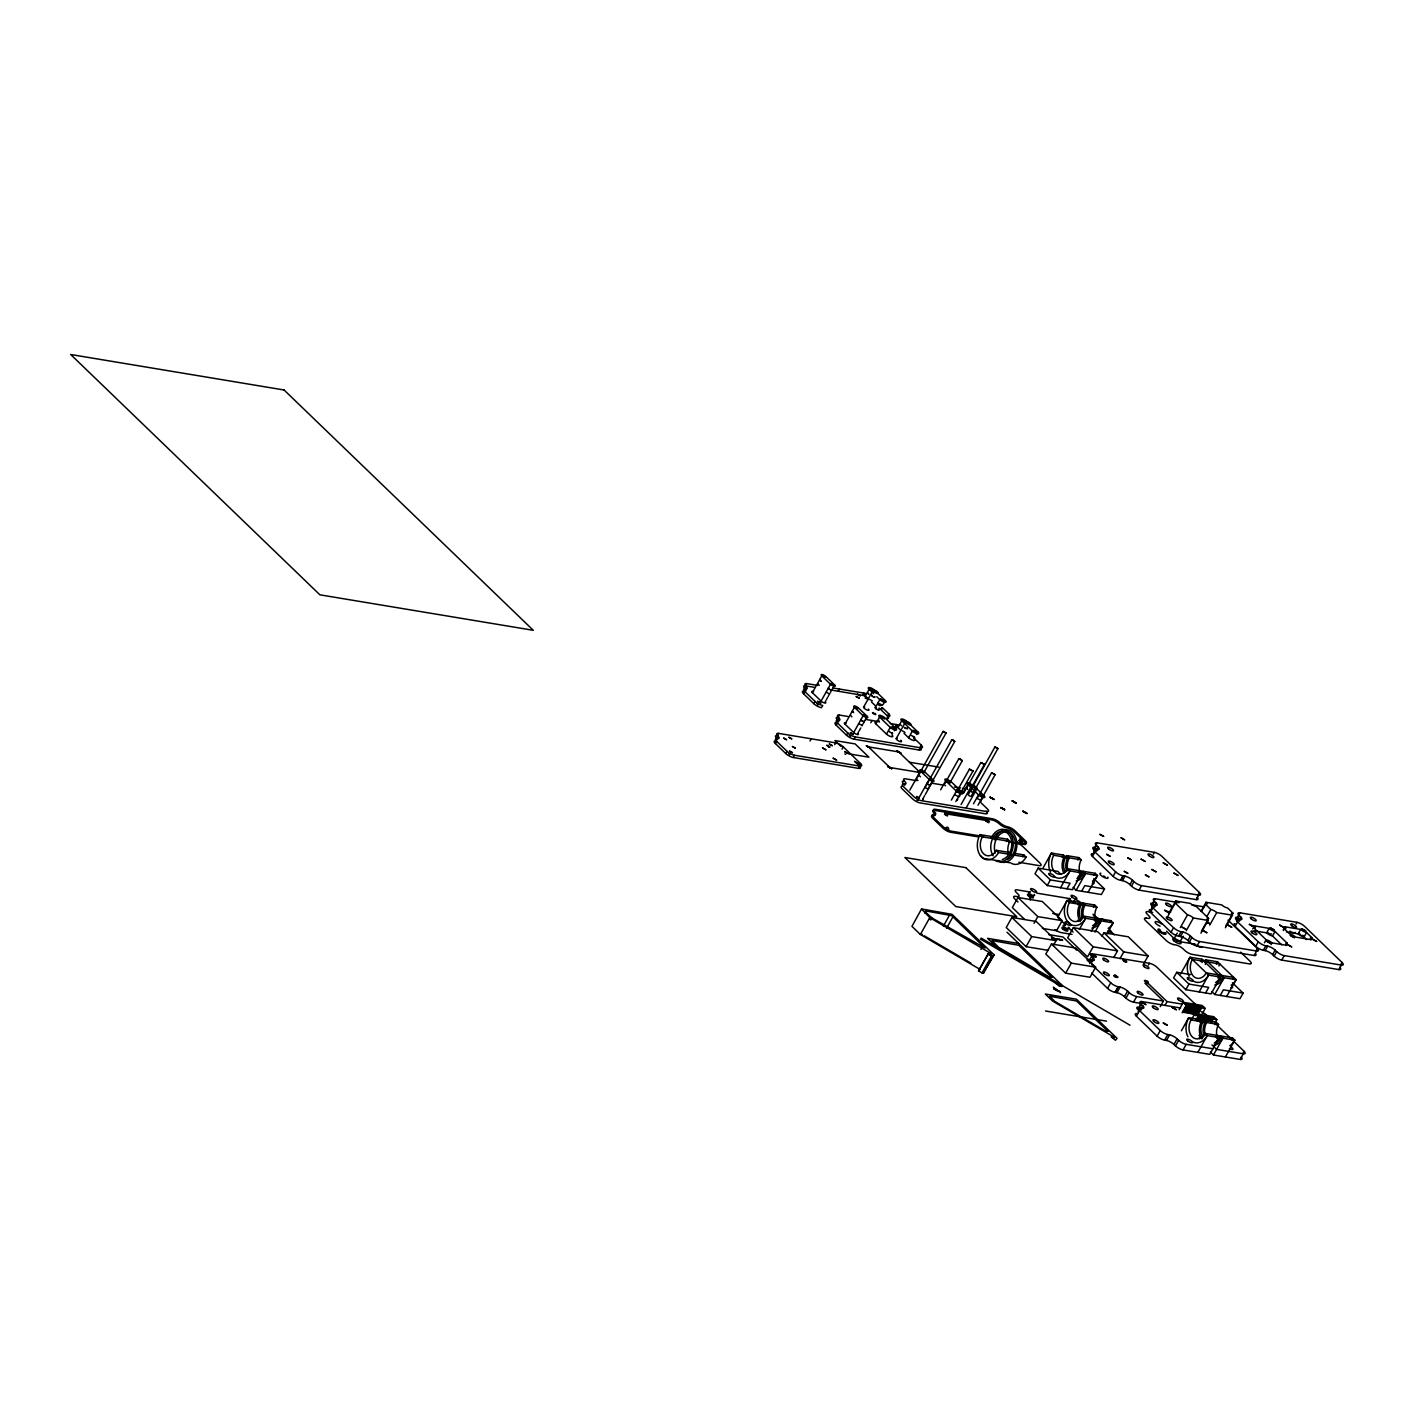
<?xml version="1.0" encoding="UTF-8"?>
<svg xmlns="http://www.w3.org/2000/svg" width="1414" height="1414" viewBox="0 0 1414 1414"><rect width="100%" height="100%" fill="white"/><g stroke="black" fill="none" stroke-linecap="round" stroke-linejoin="round"><path stroke-width="1.5" d="M828.622 688.229L830.265 689.926M829.293 693.85L826.359 692.241M858.917 723.844L861.868 725.17M867.489 692.701L868.443 693.779M877.122 709.421L879.296 709.916L877.794 709.669M893.012 727.379C899.339 730.72 887.144 726.637 892.959 726.937M905.031 732.487L902.309 730.808M943.103 731.392L946.037 733.053L943.103 731.392L916.325 779.079L917.969 780.581M918.234 800.342L916.908 800.289M928.008 789.118L925.056 787.492L951.816 739.787L953.266 740.035L954.75 741.466L928.008 789.047M949.448 783.621L962.298 760.732L960.141 758.841L958.886 758.646L944.852 783.533M969.438 769.163L972.973 771.037L969.438 769.163L956.606 791.928M997.877 748.642L971.118 796.329L969.35 795.923L968.183 794.668L994.943 746.963L997.895 748.589L994.943 746.963M980.892 762.535L984.444 764.408L980.892 762.535L963.782 792.936M981.104 800.342L976.933 798.468M995.156 774.66L991.585 772.769L995.156 774.66L977.993 805.238M1117.095 976.508L1117.307 977.498M1122.963 960.018L1123.264 960.654M1144.35 980.627L1144.986 981.387M1299.289 933.24L1300.173 934.513M1303.443 935.52L1301.587 935.361M828.339 687.964L829.47 689.36M871.713 695.441L873.392 697.102M927.054 783.162L928.804 785.035L930.483 784.841M951.816 739.787L954.75 741.466M958.816 758.682L962.315 760.679M1162.626 932.568L1163.598 932.515M775.667 740.865A6.08 1.874 29.3 0 0 775.402 743.552L785.724 753.503A6.08 1.874 29.3 0 0 793.289 757.515L858.563 768.368L859.818 766.123A6.08 1.874 29.3 0 0 860.507 763.489L843.292 746.892A6.08 1.874 29.3 0 0 835.727 742.88L778.601 733.389L777.347 735.634A6.08 1.874 29.3 0 0 776.657 738.267A6.08 1.874 29.3 0 1 777.205 738.85M806.758 683.616A6.08 1.874 29.3 0 0 806.068 686.25A6.08 1.874 29.3 0 1 805.432 688.883A6.08 1.874 29.3 0 0 804.813 691.534L815.136 701.485A6.08 1.874 29.3 0 0 822.718 705.498L821.446 707.725A6.08 1.874 29.3 0 1 813.881 703.73L803.559 693.761A6.08 1.874 29.3 0 1 804.177 691.128A6.08 1.874 29.3 0 0 804.813 688.477A6.08 1.874 29.3 0 1 805.503 685.843L806.758 683.616L817.663 685.419M776.657 738.267L777.912 736.022A6.08 1.874 29.3 0 1 778.601 733.389M804.813 688.477L806.068 686.25M776.251 740.476L777.276 738.656A6.08 1.874 29.3 0 0 777.912 736.022M804.177 691.128L805.432 688.883M775.402 743.552L776.657 741.307A6.08 1.874 29.3 0 1 777.276 738.656M803.559 693.761L804.813 691.534M825.794 700.708L825.193 701.768A3.04 0.937 29.3 0 1 824.857 703.076A3.04 0.937 29.3 0 1 821.074 701.079L812.361 692.666L821.781 675.857A3.04 0.937 29.3 0 1 822.117 674.549A3.04 0.937 29.3 0 1 825.917 676.546L834.631 684.959A3.04 0.937 29.3 0 1 834.295 686.285A3.04 0.937 29.3 0 1 830.495 684.27L821.781 675.857M785.724 753.503L786.979 751.258L776.657 741.307M813.881 703.73L815.136 701.485M821.074 701.079L830.495 684.27M793.289 757.515L794.544 755.27L859.818 766.123M826.377 699.665L827.561 697.562M828.144 696.519L828.745 695.458M829.329 694.415L829.912 693.355M830.513 692.312L831.096 691.269M832.28 689.166L832.864 688.105M833.447 687.063L834.631 684.959M810.028 741.06L811.283 738.833M838.184 691.287L839.456 689.042M848.1 716.509L839.386 715.06L838.113 717.305A6.08 1.874 29.3 0 0 837.442 719.938A6.08 1.874 29.3 0 1 838.679 721.865M837.442 719.938L838.696 717.693A6.08 1.874 29.3 0 1 839.386 715.06M838.696 717.693A6.08 1.874 29.3 0 1 838.06 720.345L836.805 722.572A6.08 1.874 29.3 0 0 836.169 725.223L846.509 735.174A6.08 1.874 29.3 0 0 854.074 739.186L919.33 750.039A6.08 1.874 29.3 0 0 921.009 748.589M836.169 725.223L837.424 722.978A6.08 1.874 29.3 0 1 838.06 720.345M858.404 732.169L857.821 733.212A3.04 0.937 29.3 0 1 857.485 734.538A3.04 0.937 29.3 0 1 853.685 732.54L844.971 724.127L854.409 707.318A3.04 0.937 29.3 0 1 854.745 706.01A3.04 0.937 29.3 0 1 858.528 708.007L867.242 716.421A3.04 0.937 29.3 0 1 866.906 717.729A3.04 0.937 29.3 0 1 863.123 715.731L854.409 707.318M834.702 744.701L835.727 742.88M831.202 690.032L862.628 695.352L863.883 693.107A6.08 1.874 29.3 0 1 866.163 693.797M868.373 698.976L865.333 696.042L869.097 689.325A4.048 1.237 29.3 0 1 869.557 687.558A4.048 1.237 29.3 0 1 874.612 690.226L885.288 700.531A4.048 1.237 29.3 0 1 884.828 702.298A4.048 1.237 29.3 0 1 879.791 699.63L876.733 696.678M846.509 735.174L847.764 732.947L837.424 722.978M842.037 749.137L843.292 746.892M853.685 732.54L863.123 715.731M854.074 739.186L855.329 736.941L920.602 747.794A6.08 1.874 29.3 0 0 921.292 745.16L913.462 737.631M859.005 731.126L860.773 727.963M861.939 725.859L862.54 724.816M863.123 723.774L864.449 721.193M864.891 720.61L867.242 716.421M879.791 699.63L876.008 706.346L871.431 701.927M870.812 722.748L872.067 720.504M882.937 704.738L883.644 703.483M883.874 703.058L885.288 700.531M892.234 734.608L891.987 735.033A4.048 1.237 29.3 0 1 891.545 736.782A4.048 1.237 29.3 0 1 886.49 734.113L875.796 723.809L879.579 717.092A4.048 1.237 29.3 0 1 880.038 715.343A4.048 1.237 29.3 0 1 885.076 718.012L895.769 728.316A4.048 1.237 29.3 0 1 895.309 730.066A4.048 1.237 29.3 0 1 890.254 727.397L879.579 717.092M860.507 763.489L859.252 765.734L854.551 761.209M888.664 713.716A6.08 1.874 29.3 0 1 887.974 716.35L886.719 718.595A6.08 1.874 29.3 0 0 887.409 715.961L888.664 713.716L882.407 707.672M886.49 734.113L890.254 727.397M895.486 726.389L896.494 724.569A6.08 1.874 29.3 0 1 898.774 725.258M894.355 730.826L895.769 728.316M901.001 730.437L897.943 727.485L901.725 720.769A4.048 1.237 29.3 0 1 902.167 719.019A4.048 1.237 29.3 0 1 907.222 721.688L917.916 731.992A4.048 1.237 29.3 0 1 917.456 733.742A4.048 1.237 29.3 0 1 912.401 731.073L901.725 720.769M914.84 737.454L914.133 738.709A4.048 1.237 29.3 0 1 913.674 740.476A4.048 1.237 29.3 0 1 908.636 737.79L912.401 731.073M916.502 734.52L917.916 731.992M920.267 746.981L921.292 745.16M919.33 750.039L920.602 747.794M909.821 790.108L920.514 771.072A3.04 0.937 29.3 0 1 920.125 769.764A3.04 0.937 29.3 0 1 922.529 770.33M923.536 773.122L946.037 733.053M918.534 798.521L929.228 779.468L920.514 771.072M922.67 799.21L924.668 795.64M925.339 794.438L929.351 787.298M930.023 786.113L930.589 785.035M931.349 783.727L933.364 780.157L924.632 771.761A3.04 0.937 29.3 0 0 924.084 771.284M940.646 789.79L945.683 780.828A4.048 1.237 29.3 0 1 945.1 779.132A4.048 1.237 29.3 0 1 948.016 779.697M951.339 800.094L956.359 791.133L945.683 780.828M955.846 801.561L972.973 771.037M957.154 800.465L957.791 799.334M959.364 796.542L959.982 795.41M960.937 793.731L961.874 792.052L951.18 781.748A4.048 1.237 29.3 0 0 949.483 780.457M962.793 793.484L967.83 784.523A4.048 1.237 29.3 0 1 967.317 782.79A4.048 1.237 29.3 0 1 970.534 783.55M961.096 804.531L971.789 785.495M971.595 787.315L984.444 764.408M966.363 807.535L977.056 788.499M973.486 803.788L978.506 794.827L967.83 784.523M977.693 797.514L991.656 772.663M980.556 801.897L981.192 800.784M982.129 799.104L984.02 795.746L976.385 788.376M980.344 969.58L920.373 934.477L911.959 926.364L921.539 908.972L952.011 914.328L994.113 954.892M924.632 913.002L925.816 910.916L951.675 915.653L985.045 948.034L931.72 917.827L925.269 911.818L925.816 910.916M920.373 934.477L929.793 917.668L921.539 908.972M929.422 919.1L930.606 916.997M930.712 920.037L931.897 917.933M943.385 926.082L949.678 914.876M946.567 928.203L953.036 916.661M980.963 949.466L982.147 947.362M1042.312 928.379L1056.523 930.748L1062.179 920.655L1042.33 901.531L1017.992 897.483L1012.336 907.558L1024.531 919.33M987.962 954.132L992.451 956.589L994.113 955.086L982.924 973.362L978.523 970.923L987.962 954.132L990.825 954.839L991.638 953.884L929.793 917.668M988.492 953.478L978.523 970.923M1060.924 874.347L1057.866 871.395L1038.141 868.125L1034.995 873.728L1047.244 885.518L1072.466 889.724L1081.904 872.915L1079.607 870.706A12.319 8.926 -80.6 0 1 1078.44 872.456M1053.253 945.683L1056.081 940.646L1036.25 921.504L1011.894 917.456L1006.238 927.531L1026.069 946.673L1048.393 950.385M982.005 972.973L991.444 956.164M983.455 973.327L993.865 954.556M1043.037 867.984L1051.415 853.049L1063.346 855.028L1065.643 857.238A12.319 8.926 -80.6 0 0 1065.184 871.943M1047.244 885.518L1050.372 879.915L1070.115 883.202L1066.969 888.805M1034.058 923.324L1037.823 916.608L1062.179 920.655M1026.069 946.673L1031.725 936.598L1056.081 940.646M1060.535 887.745L1069.974 870.936L1081.904 872.915A16.367 11.86 -80.6 0 1 1076.902 878.465M1097.193 842.85A6.08 1.874 29.3 0 0 1096.504 845.484L1093.994 849.955A6.08 1.874 29.3 0 1 1094.683 847.322L1097.193 842.85L1154.319 852.342A6.08 1.874 29.3 0 1 1161.884 856.354L1199.372 892.499A6.08 1.874 29.3 0 1 1198.683 895.133L1196.173 899.604L1139.048 890.113A6.08 1.874 29.3 0 1 1131.465 886.101L1129.945 884.634A6.08 1.874 29.3 0 0 1122.486 880.639L1120.648 880.339A6.08 1.874 29.3 0 1 1113.083 876.327L1092.421 856.407A6.08 1.874 29.3 0 1 1092.368 853.72M1093.11 853.791L1095.62 849.301L1097.458 849.602A6.08 1.874 29.3 0 0 1098.042 846.951L1096.504 845.484M1092.421 856.407L1094.949 851.935A6.08 1.874 29.3 0 1 1095.567 849.284M1096.363 849.938L1098.042 846.951M1096.522 851.281L1097.458 849.602M1073.049 887.356L1076.142 890.325L1085.563 873.534L1097.494 875.513L1088.073 892.322M1051.468 943.986L1045.812 954.079L1065.643 973.203L1090 977.251L1095.656 967.176L1075.807 948.034L1051.468 943.986L1071.299 963.128L1095.656 967.176M1081.639 891.244L1084.785 885.641L1104.511 888.929L1101.382 894.532L1076.142 890.325M1117.52 950.862L1097.688 931.72L1073.332 927.672L1067.676 937.765L1087.507 956.889L1093.163 946.814L1117.52 950.862L1113.755 957.578M1079.359 929.493L1085.634 918.287L1097.564 920.267L1091.29 931.473M1113.083 876.327L1115.593 871.855L1094.949 851.935M1065.643 973.203L1071.299 963.128M1122.486 880.639L1124.996 876.167A6.08 1.874 29.3 0 1 1132.455 880.144L1133.993 881.629A6.08 1.874 29.3 0 0 1141.558 885.624L1198.683 895.133M1094.949 932.091L1101.241 920.885L1113.171 922.865L1106.879 934.071M1129.945 884.634L1132.455 880.144M1102.036 936.121L1103.927 932.763L1128.284 936.81L1148.115 955.952L1143.396 964.348M1089.063 960.972L1091.626 956.43A6.08 1.874 29.3 0 1 1092.315 953.796L1149.441 963.288A6.08 1.874 29.3 0 1 1157.005 967.3L1194.494 1003.445A6.08 1.874 29.3 0 1 1195.466 1004.612M1131.465 886.101L1133.993 881.629M1089.505 962.333L1090.689 960.23L1092.58 960.548A6.08 1.874 29.3 0 0 1093.163 957.897L1091.626 956.43M1089.664 963.588L1090.053 962.881A6.08 1.874 29.3 0 1 1090.689 960.23M1091.06 961.626L1093.163 957.897M1091.608 962.298L1092.58 960.548M1153.364 854.021L1154.319 852.342M1139.048 890.113L1141.558 885.624M1119.994 958.621L1123.759 951.905L1148.115 955.952M1152.622 903.21L1155.15 898.738L1179.029 902.698M1152.11 905.561L1154.46 901.372A6.08 1.874 29.3 0 1 1155.15 898.738M1154.46 901.372L1155.98 902.839A6.08 1.874 29.3 0 1 1155.415 905.49L1153.577 905.19L1150.996 909.662A6.08 1.874 29.3 0 0 1150.377 912.295L1171.039 932.215A6.08 1.874 29.3 0 0 1178.534 936.209L1181.114 931.738L1182.952 932.038A6.08 1.874 29.3 0 1 1190.411 936.033L1191.931 937.5A6.08 1.874 29.3 0 0 1199.514 941.512L1256.639 951.021A6.08 1.874 29.3 0 0 1257.311 948.387L1228.041 920.143M1140.091 1003.268L1133.533 1002.173A6.08 1.874 29.3 0 1 1125.968 998.16L1124.43 996.693A6.08 1.874 29.3 0 0 1116.972 992.699L1115.133 992.398A6.08 1.874 29.3 0 1 1107.569 988.404L1110.715 982.801L1091.643 964.419M1150.377 912.295L1152.887 907.823A6.08 1.874 29.3 0 1 1153.524 905.172M1154.319 905.826L1155.98 902.839M1154.478 907.169L1155.415 905.49M1116.972 992.699L1120.118 987.113A6.08 1.874 29.3 0 1 1127.577 991.09L1129.114 992.575A6.08 1.874 29.3 0 0 1136.679 996.57L1163.404 1001.024L1160.258 1006.627M1168.6 913.762L1175.759 901.001L1190.464 903.44A4.719 1.449 29.3 0 0 1196.368 906.551L1208.616 918.375A4.719 1.449 29.3 0 0 1208.086 920.426L1200.928 933.205M1168.07 915.812L1175.228 903.051A4.719 1.449 29.3 0 0 1175.759 901.001M1124.43 996.693L1127.577 991.09M1125.968 998.16L1129.114 992.575M1148.451 965.037L1149.441 963.288M1171.039 932.215L1173.549 927.725L1152.887 907.823M1133.533 1002.173L1136.679 996.57M1198.418 894.178L1199.372 892.499M1174.186 938.578L1177.261 933.099M1180.319 927.637L1187.495 914.876L1175.228 903.051M1139.737 1005.283L1141.84 1001.554L1180.602 1007.988M1141.84 1001.554A6.08 1.874 29.3 0 0 1141.151 1004.17L1138.005 1009.773A6.08 1.874 29.3 0 1 1138.694 1007.139L1139.207 1007.228M1138.04 1011.841L1140.267 1008.005L1142.105 1008.306A6.08 1.874 29.3 0 0 1142.671 1005.654L1141.151 1004.17M1178.604 936.227L1180.443 936.528L1182.952 932.038M1215.757 1037.098A12.319 8.926 -80.6 0 0 1216.924 1035.348L1219.204 1037.576L1209.783 1054.367L1183.058 1049.93A6.08 1.874 29.3 0 1 1175.476 1045.918L1173.956 1044.451A6.08 1.874 29.3 0 0 1166.497 1040.457L1164.659 1040.156A6.08 1.874 29.3 0 1 1157.094 1036.144L1136.432 1016.242L1139.578 1010.639A6.08 1.874 29.3 0 1 1140.197 1007.988M1140.585 1009.384L1142.671 1005.654M1141.116 1010.056L1142.105 1008.306M1180.071 941.689L1183.147 936.227M1186.222 930.748L1193.381 917.986L1208.086 920.426M1201.016 911.252L1206.036 902.291L1221.749 904.907A4.719 1.449 29.3 0 0 1227.652 908.018L1232.973 913.161A4.719 1.449 29.3 0 0 1232.442 915.212L1225.408 927.743M1201.476 911.5L1205.506 904.341A4.719 1.449 29.3 0 0 1206.036 902.291M1255.597 953.743A6.08 1.874 29.3 0 1 1254.112 955.493L1196.986 946.001A6.08 1.874 29.3 0 1 1189.421 941.989L1187.901 940.504L1190.411 936.033M1189.421 941.989L1191.931 937.5M1206.814 916.643L1210.844 909.485L1205.506 904.341M1190.553 974.582L1176.748 972.284L1173.602 977.887L1185.833 989.694L1211.073 993.901L1220.512 977.092L1201.953 959.205L1190.022 957.225L1180.602 974.016M1201.458 931.154L1208.616 918.375M1196.986 946.001L1199.514 941.512M1209.695 925.127L1216.729 912.596L1232.442 915.212M1164.977 1005.372L1167.08 1001.625L1181.857 1004.081M1157.094 1036.144L1160.24 1030.541L1139.578 1010.639M1185.833 989.694L1188.98 984.091L1208.705 987.379L1205.576 992.981M1225.938 925.693L1232.973 913.161M1179.064 1009.773L1183.253 1002.314L1202.094 1005.442L1205.152 1008.394L1198.471 1020.855M1164.606 1040.138L1167.805 1034.553L1169.643 1034.854A6.08 1.874 29.3 0 1 1177.102 1038.848L1178.622 1040.315A6.08 1.874 29.3 0 0 1186.205 1044.327L1212.929 1048.764M1166.497 1040.457L1169.643 1034.854M1182.122 1012.724L1186.311 1005.266L1205.152 1008.394M1182.723 1012.353L1187.124 1004.523L1188.149 1004.682L1183.748 1012.53M1237.374 917.315L1239.884 912.825L1297.009 922.335A6.08 1.874 29.3 0 1 1304.574 926.329L1342.063 962.474A6.08 1.874 29.3 0 1 1341.373 965.108L1338.846 969.58L1281.738 960.088A6.08 1.874 29.3 0 1 1274.155 956.076L1272.635 954.609A6.08 1.874 29.3 0 0 1265.177 950.615L1263.338 950.314A6.08 1.874 29.3 0 1 1255.773 946.302L1235.111 926.4A6.08 1.874 29.3 0 1 1235.058 923.696M1239.884 912.825A6.08 1.874 29.3 0 0 1239.194 915.459L1236.684 919.931A6.08 1.874 29.3 0 1 1236.667 917.244M1185.056 1012.742L1189.457 1004.912L1190.482 1005.071L1186.081 1012.919M1237.144 921.239L1238.257 919.277L1240.149 919.577A6.08 1.874 29.3 0 0 1240.714 916.926L1239.194 915.459M1235.111 926.4L1237.621 921.91A6.08 1.874 29.3 0 1 1238.257 919.277M1239.053 919.913L1240.714 916.926M1199.143 991.903L1208.581 975.112L1220.512 977.092A16.367 11.86 -80.6 0 1 1215.51 982.642M1187.389 1013.131L1191.79 1005.301L1192.815 1005.46L1188.414 1013.308M1239.212 921.256L1240.149 919.577M1193.893 1004.488L1194.494 1003.445M1189.722 1013.52L1194.123 1005.672L1195.148 1005.849L1190.747 1013.697M1181.397 1030.771L1188.732 1017.691L1200.663 1019.688L1202.961 1021.898A12.319 8.926 -80.6 0 0 1203.031 1037.452M1173.956 1044.451L1177.102 1038.848M1192.055 1013.909L1196.456 1006.061L1197.481 1006.238L1193.08 1014.085L1191.189 1013.078L1193.08 1014.085M1175.476 1045.918L1178.622 1040.315M1198.772 1006.45L1194.388 1014.298L1195.413 1014.474L1199.814 1006.627L1197.923 1005.637L1199.814 1006.627M1191.772 1019.158L1194.901 1013.555L1213.76 1016.684L1216.818 1019.635L1214.714 1023.365M1196.704 1014.686L1201.105 1006.839L1202.147 1007.015L1197.746 1014.863M1195.873 1020.236L1197.976 1016.507L1216.818 1019.635M1196.138 1020.466L1198.789 1015.765L1199.814 1015.924L1197.163 1020.643M1183.058 1049.93L1186.205 1044.327M1200.38 1019.459L1202.147 1016.312L1200.256 1015.323L1202.147 1016.312M1211.657 991.514L1214.75 994.502L1224.171 977.693L1236.101 979.69L1226.68 996.481M1200.804 1021.244L1203.438 1016.542L1204.481 1016.701L1201.829 1021.403M1252.751 928.91L1254.43 925.923A4.719 1.449 29.3 0 1 1253.882 927.973L1266.149 939.78A4.719 1.449 29.3 0 1 1272.034 942.908L1286.74 945.347A4.719 1.449 29.3 0 1 1287.288 943.297L1275.021 931.473A4.719 1.449 29.3 0 1 1269.136 928.362L1266.608 932.851L1254.006 930.748M1203.137 1021.633L1205.771 1016.913L1206.796 1017.09L1204.162 1021.792M1205.47 1022.022L1208.104 1017.302L1209.129 1017.479L1206.495 1022.181M1220.247 995.421L1223.393 989.818L1243.118 993.105L1239.972 998.708L1214.75 994.502M1208.67 1020.837L1211.462 1017.868L1209.712 1020.996M1211.003 1021.226L1213.795 1018.257L1211.162 1022.958M1255.773 946.302L1258.283 941.83L1237.621 921.91M1197.852 1052.387L1207.273 1035.578L1219.204 1037.576A16.367 11.86 -80.6 0 1 1214.219 1043.125M1256.374 950.067L1257.311 948.387M1254.112 955.493L1256.639 951.021M1264.469 942.767L1266.149 939.78M1263.268 950.296L1265.848 945.842L1267.686 946.143A6.08 1.874 29.3 0 1 1275.145 950.12L1276.665 951.604A6.08 1.874 29.3 0 0 1284.248 955.599L1341.373 965.108M1281.703 944.835L1272.512 935.962L1275.021 931.473M1265.177 950.615L1267.686 946.143M1271.098 944.587L1272.034 942.908M1283.258 929.776L1284.937 926.789L1300.65 929.405A4.719 1.449 29.3 0 0 1306.536 932.515L1311.874 937.659A4.719 1.449 29.3 0 0 1311.344 939.709L1295.613 937.093A4.719 1.449 29.3 0 0 1289.727 933.982L1284.407 928.839A4.719 1.449 29.3 0 0 1284.937 926.789M1210.366 1051.998L1213.459 1054.985L1222.88 1038.176L1234.811 1040.156L1225.372 1056.965M1283.452 930.518L1284.407 928.839M1272.635 954.609L1275.145 950.12M1274.155 956.076L1276.665 951.604M1296.055 924.014L1297.009 922.335M1286.015 945.542L1287.288 943.297M1281.738 960.088L1284.248 955.599M1286.351 931.914L1298.14 933.876L1300.65 929.405M1306.695 939.568L1304.026 937.005L1306.536 932.515M1243.03 1052.953L1244.002 1051.203L1216.252 1024.425M1213.459 1054.985L1240.184 1059.422L1243.313 1053.819A6.08 1.874 29.3 0 0 1244.002 1051.203M1310.778 939.621L1311.874 937.659M1341.108 964.154L1342.063 962.474M863.618 707.088L873.021 690.368M896.246 738.55L905.632 721.829M1055.41 982.977L1059.51 986.353L1061.154 984.427M1060.093 984.285L1059.28 985.24L1061.596 986.601L1062.427 985.646L1007.033 932.233M828.18 746.168L828.975 747.317M860.949 719.426L861.038 720.115M849.248 734.962L850.503 736.376M958.869 796.86L954.768 794.686M874.064 690.633C887.921 699.064 860.278 681.46 873.198 691.075M869.539 699.382L872.332 700.814M788.482 753.273L789.719 754.705M875.655 707.495L875.938 708.608M966.469 787.704L967.689 789.489M819.643 679.48L820.191 680.505M816.868 703.465L818.034 705.003M852.465 710.924L852.801 711.949M876.044 707.566L874.895 707.389L875.354 708.184M863.282 721.387L864.396 721.688M892.694 733.159L891.633 732.929M918.464 774.678L920.408 776.763M817.84 683.775L819.254 685.383M907.116 727.857C908.336 729.377 905.932 728.864 907.258 728.316M1093.888 954.821L1092.35 954.662L1094.1 956.288M1095.938 956.889L1095.143 955.475M1114.939 975.342L1114.126 975.766M1115.098 975.377L1114.038 975.43L1114.674 976.349M871.749 695.105L872.12 696.165M850.539 715.237L851.864 716.845M914.381 736.888L913.108 736.376M956.536 789.312L957.826 789.737M1095.726 956.889L1096.15 956.394M1146.683 982.359C1150.024 984.126 1145.835 979.778 1147.956 981.917M831.008 690.014L831.75 689.643M878.218 703.271L882.371 705.056M891.898 733L890.59 732.505M974.935 786.219A3.04 0.937 29.3 0 1 976.614 788.676A3.04 0.937 29.3 0 1 972.107 786.396L968.484 783.869L970.764 784.24M970.711 790.32L971.542 792.017L973.521 791.911M1105.059 876.698L1103.415 876.026M1124.183 959.859L1123.123 959.487L1124.731 960.088M1095.797 957.066L1094.471 956.483M1144.969 980.309L1146.948 981.069M832.917 687.964L863.883 693.107M805.503 685.843L814.217 687.292M865.527 719.408L878.182 721.511M890.396 723.544L896.494 724.569M909.432 762.234L938.808 767.113M848.736 753.839L868.921 757.197L855.152 743.923L834.967 740.565L841.1 746.468M916.378 780.616L905.49 778.814A6.08 1.874 29.3 0 0 904.801 781.447A6.08 1.874 29.3 0 1 904.165 784.081A6.08 1.874 29.3 0 0 903.546 786.732L913.868 796.683A6.08 1.874 29.3 0 0 921.433 800.695L986.707 811.548A6.08 1.874 29.3 0 0 987.396 808.914L981.122 802.887M931.632 783.162L942.254 784.929M954.468 786.962L960.566 787.969M946.638 813.916L987.944 820.774M1015.217 853.455L1023.824 854.887L1026.122 857.096L998.584 852.518A16.367 11.86 -80.6 0 1 981.687 857.149A16.367 11.86 -80.6 0 1 980.043 834.631L1007.563 839.209L1009.861 841.418A12.319 8.926 -80.6 0 0 1008.217 853.013M983.455 836.505L951.215 831.149A6.08 1.874 29.3 0 1 943.651 827.137L933.328 817.186A6.08 1.874 29.3 0 1 933.947 814.535A6.08 1.874 29.3 0 0 934.583 811.901A6.08 1.874 29.3 0 1 935.273 809.268L992.398 818.759A6.08 1.874 29.3 0 1 999.963 822.771A6.08 1.874 29.3 0 0 1007.493 826.766A6.08 1.874 29.3 0 1 1014.987 830.76L1025.327 840.729A6.08 1.874 29.3 0 1 1024.637 843.345L1015.941 841.913M980.043 834.631L982.341 836.841L1009.861 841.418M978.541 836.911L950.597 832.263A6.08 1.874 29.3 0 1 943.032 828.251L932.692 818.299A6.08 1.874 29.3 0 1 933.328 815.666A6.08 1.874 29.3 0 0 933.965 813.015A6.08 1.874 29.3 0 1 934.636 810.381L991.762 819.89A6.08 1.874 29.3 0 1 999.345 823.885A6.08 1.874 29.3 0 0 1006.856 827.879A6.08 1.874 29.3 0 1 1014.368 831.892L1024.69 841.843A6.08 1.874 29.3 0 1 1024.001 844.476L1008.801 841.949M1065.909 857.98A16.367 11.86 -80.6 0 1 1067.022 855.647L1078.953 857.626L1081.25 859.836A12.319 8.926 -80.6 0 0 1079.607 871.448M1050.567 872.12A16.367 11.86 -80.6 0 1 1051.415 853.049L1053.713 855.258L1081.25 859.836M982.341 836.841A12.319 8.926 -80.6 0 0 983.578 853.791A12.319 8.926 -80.6 0 0 996.304 850.309L1010.056 852.589M1124.996 876.167L1123.158 875.849L1120.648 880.339L1123.105 875.849A6.08 1.874 29.3 0 1 1115.593 871.855M1053.713 855.258A12.319 8.926 -80.6 0 0 1054.968 872.208A12.319 8.926 -80.6 0 0 1067.676 868.726L1095.214 873.304L1097.494 875.513A16.367 11.86 -80.6 0 1 1092.509 881.063M1018.858 862.257L1039.219 865.651A6.08 1.874 29.3 0 0 1039.909 863.017L1022.693 846.42A6.08 1.874 29.3 0 0 1016.136 842.656M1010.639 862.876L983.101 858.298L980.45 855.735M1191.79 904.819L1204.534 906.94M1166.479 911.288L1170.704 911.995M1251.213 925.375L1272.335 928.892M1036.692 893.118L1070.681 898.774A3.376 1.043 29.3 0 0 1069.09 899.251A3.376 1.043 29.3 0 0 1071.476 901.39M1152.675 912.401L1147.921 911.623A6.08 1.874 29.3 0 0 1147.231 914.239L1148.751 915.724A6.08 1.874 29.3 0 1 1148.186 918.375L1146.347 918.075M1081.392 920.161A12.319 8.926 -80.6 0 1 1081.321 904.607L1079.023 902.379L1067.093 900.4L1057.672 917.209L1065.396 924.65M1081.569 905.331A16.367 11.86 -80.6 0 1 1082.7 902.998L1094.63 904.978L1096.911 907.187A12.319 8.926 -80.6 0 0 1095.267 918.8M1069.391 902.609A12.319 8.926 -80.6 0 0 1070.628 919.56A12.319 8.926 -80.6 0 0 1083.354 916.078L1085.634 918.287A16.367 11.86 -80.6 0 1 1068.754 922.935A16.367 11.86 -80.6 0 1 1067.093 900.4L1069.391 902.609L1096.911 907.187M1083.354 916.078L1110.874 920.655L1113.171 922.865A16.367 11.86 -80.6 0 1 1108.169 928.415M1052.688 913.479L1059.227 914.558M1194.777 944.145L1176.855 941.158L1166.515 931.19M1173.885 944.623L1175.723 944.923A6.08 1.874 29.3 0 1 1183.182 948.918L1184.702 950.385A6.08 1.874 29.3 0 0 1192.285 954.397L1249.41 963.888A6.08 1.874 29.3 0 0 1250.082 961.273L1240.644 952.152M1072.006 934.389L1061.419 932.639A6.08 1.874 29.3 0 1 1055.038 929.634M1204.498 962.156A16.367 11.86 -80.6 0 1 1205.629 959.806L1217.56 961.803L1236.101 979.69A16.367 11.86 -80.6 0 1 1231.117 985.24M1048.781 934.619L1062.992 936.987L1076.726 950.226M1051.362 937.959L1053.236 938.967L1052.21 938.79M1018.734 943.509L987.538 938.33L996.711 947.168M1120.118 987.113L1118.28 986.795L1115.133 992.398L1118.227 986.795A6.08 1.874 29.3 0 1 1110.715 982.801M1184.773 1003.781L1203.632 1006.927M1060.394 983.684L1057.743 984.338L980.397 939.073M1057.442 989.694L1053.784 989.093L1060.058 991.355M1208.281 1016.648L1207.256 1016.489L1208.104 1017.302M1203.208 1022.64A16.367 11.86 -80.6 0 1 1204.339 1020.289L1216.252 1022.269L1218.55 1024.496A12.319 8.926 -80.6 0 0 1216.906 1036.091M1187.884 1036.762A16.367 11.86 -80.6 0 1 1188.732 1017.691L1191.03 1019.918L1218.55 1024.496M1191.03 1019.918A12.319 8.926 -80.6 0 0 1192.267 1036.869A12.319 8.926 -80.6 0 0 1204.993 1033.369L1232.513 1037.947L1234.811 1040.156A16.367 11.86 -80.6 0 1 1229.809 1045.724M1045.512 1011.01L1106.526 1021.155M1243.313 1053.819L1216.588 1049.382L1211.957 1044.911M878.872 720.309L878.501 721.158M1116.848 977.463L1117.82 977.109M905.667 722.501L902.397 720.044L906.392 721.847M866.093 697.738L865.05 697.933L868.603 699.541M880.993 705.109C879.667 707.813 874.453 700.142 880.728 705.144M1125.473 961.803L1126.764 962.05L1126.233 961.131M1147.161 982.642L1146.153 982.129M873.587 712.603C869.363 712.214 878.589 716.668 875.001 713.345M863.424 721.6L861.621 720.645M980.609 794.173C975.607 793.608 986.548 799.087 982.076 794.915M1206.814 921.292L1209.748 923.642L1206.672 922.688M866.269 697.791L867.524 698.428M906.127 728.457L904.907 727.927M1125.403 961.927L1123.564 960.901M1093.8 954.662L1095.267 955.404M919.772 771.673L918.34 771.637L919.347 772.786M948.193 780.351C942.466 778.99 953.301 785.336 949.448 781.058M919.878 771.584L918.057 771.355L919.118 772.769M958.869 790.656C952.895 789.33 964.454 795.658 959.929 791.239M931.084 778.99C926.188 777.506 934.477 783.197 932.604 779.945M844.794 753.927L845.713 754.387M1094.913 956.801L1093.446 956.005M821.357 681.283L820.403 680.841M877.157 709.563L875.726 708.714M974.387 786.255C968.696 784.77 979.336 790.656 974.971 786.555M922.688 770.718C916.926 768.668 926.152 774.925 923.713 771.39M1124.731 959.965L1125.933 960.707M912.702 736.305L911.394 735.421M1269.472 933.912L1271.54 933.929M987.644 821.216L989.429 821.569L986.512 819.908L988.775 822.736L985.841 821.074L987.591 821.463M1124.342 961.414L1126.392 961.343M1116.229 975.766L1115.169 975.271L1117.749 977.003M1114.639 976.473L1115.628 977.109M1093.411 915.671L1100.799 919.948M981.21 938.101L1130.033 1025.221M924.332 935.838L970.852 963.075M821.039 681.124L819.961 680.505M852.589 711.967L853.667 712.585M862.24 720.893L861.232 720.309M1115.469 976.897L1114.197 976.102M922.37 934.689L921.186 933.788M868.974 694.292L867.577 693.072M901.584 725.753L900.117 724.322M905.367 728.069L904.271 727.379M879.455 722.059L878.129 720.963M945.559 785.813L944.075 784.381M1269.1 933.7L1268.005 932.639M890.06 732.187L889.106 731.356M853.367 712.391L852.2 711.56M1232.407 982.765L1243.118 993.105M1205.629 959.806L1224.171 977.693A16.367 11.86 -80.6 0 1 1214.82 984.939M1093.817 878.607L1104.511 888.929M1067.022 855.647L1069.32 857.856A12.319 8.926 -80.6 0 0 1067.994 870.564M1176.748 972.284L1188.98 984.091M1067.676 868.726L1069.974 870.936A16.367 11.86 -80.6 0 1 1054.491 876.715M1202.147 1007.015L1200.256 1006.026L1201.105 1006.839M1213.795 1018.257L1211.904 1017.267L1212.77 1018.08M1211.462 1017.868L1209.589 1016.878L1210.437 1017.691M869.097 689.325L873.675 693.726M1197.481 1006.238L1195.59 1005.248L1196.456 1006.061M1209.129 1017.479L1206.531 1015.058A6.08 1.874 29.3 0 0 1201.228 1011.735M1195.148 1005.849L1193.257 1004.859L1194.123 1005.672M1206.796 1017.09L1204.922 1016.1L1205.771 1016.913M1192.815 1005.46L1190.924 1004.47L1191.79 1005.301M1204.481 1016.701L1202.589 1015.712L1203.438 1016.542M1190.482 1005.071L1188.608 1004.081L1189.457 1004.912M1082.7 902.998L1084.98 905.207A12.319 8.926 -80.6 0 0 1083.672 917.933M1188.149 1004.682L1186.275 1003.693L1187.124 1004.523M1199.814 1015.924L1197.923 1014.934L1198.789 1015.765M1204.339 1020.289L1206.619 1022.499A12.319 8.926 -80.6 0 0 1205.311 1035.225M879.579 708.414L887.409 715.961M1093.004 914.204L1099.102 920.09M1111.298 931.861L1114.356 934.795M904.059 733.389L908.636 737.79M1183.253 1002.314L1186.311 1005.266M1194.901 1013.555L1197.976 1016.507M1038.141 868.125L1050.372 879.915M1103.927 932.763L1123.759 951.905M1204.993 1033.369L1207.273 1035.578A16.367 11.86 -80.6 0 1 1192.691 1041.906M1167.08 1001.625L1148.522 983.737L1144.863 983.137L1163.404 1001.024M1199.019 1035.348L1202.112 1038.336M996.304 850.309L998.584 852.518M1067.499 921.504L1070.151 924.067M1073.332 927.672L1093.163 946.814M1068.489 927.637L1073.12 932.109M1017.992 897.483L1037.823 916.608M1017.974 902.008L1014.792 898.933A6.08 1.874 29.3 0 1 1015.429 896.299L1017.32 896.6A6.08 1.874 29.3 0 0 1017.886 893.948L1016.366 892.481A6.08 1.874 29.3 0 1 1017.055 889.848L1030.311 892.057A3.376 1.043 29.3 0 0 1029.109 893.153A3.376 1.043 29.3 0 0 1033.298 895.592A3.376 1.043 29.3 0 0 1034.129 894.355M1091.679 973.079L1107.569 988.404M1011.894 917.456L1031.725 936.598M1060.571 992.716L1053.324 987.184L1057.142 990.878M874.612 696.501C875.62 697.844 873.339 697.332 874.665 696.943M1160.399 931.084L1161.636 932.126L1160.523 931.101M1029.94 895.963L1030.276 899.94M1339.836 967.247A6.08 1.874 29.3 0 1 1338.846 969.58M1265.795 945.825A6.08 1.874 29.3 0 1 1258.283 941.83M1272.512 935.962A4.719 1.449 29.3 0 1 1266.608 932.851M1304.026 937.005A4.719 1.449 29.3 0 1 1298.14 933.876M1210.844 909.485A4.719 1.449 29.3 0 1 1216.729 912.596M1202.165 946.655A4.719 1.449 29.3 0 1 1199.231 946.85A4.719 1.449 29.3 0 1 1194.423 943.757M1187.495 914.876A4.719 1.449 29.3 0 1 1193.381 917.986M1160.063 926.188A4.719 1.449 29.3 0 1 1155.15 921.822A4.719 1.449 29.3 0 1 1161.566 923.961M1165.525 932.621A4.631 1.414 29.3 0 1 1164.164 934.088A4.631 1.414 29.3 0 1 1158.667 930.978A4.631 1.414 29.3 0 1 1159.339 929.122M1164.694 932.533A3.376 1.043 29.3 0 1 1163.333 933.364A3.376 1.043 29.3 0 1 1159.392 930.995A3.376 1.043 29.3 0 1 1160.258 929.846M1151.65 905.543A6.08 1.874 29.3 0 1 1151.933 903.139M1181.061 931.738A6.08 1.874 29.3 0 1 1173.549 927.725M1180.443 936.528A6.08 1.874 29.3 0 1 1187.901 940.504M1173.832 944.605A6.08 1.874 29.3 0 1 1166.32 940.61L1145.658 920.708A6.08 1.874 29.3 0 1 1146.294 918.057M1295.171 932.374A4.631 1.414 29.3 0 1 1289.904 931.172M1197.145 897.271A6.08 1.874 29.3 0 1 1196.173 899.604M1107.887 877.175A4.631 1.414 29.3 0 1 1103.238 876.963A4.631 1.414 29.3 0 1 1100.852 873.18M1200.84 961.538A16.367 11.86 -80.6 0 1 1201.953 959.205M1193.08 980.892A16.367 11.86 -80.6 0 0 1208.581 975.112L1190.022 957.225A16.367 11.86 -80.6 0 0 1189.174 976.296M1216.429 964.136A16.367 11.86 -80.6 0 1 1217.56 961.803M1216.994 982.341A14.334 10.393 -80.6 0 0 1223.022 976.597L1219.363 975.978A14.334 10.393 -80.6 0 1 1218.002 978.011M1205.258 964.489A14.334 10.393 -80.6 0 1 1206.778 960.919L1203.102 960.3A14.334 10.393 -80.6 0 0 1202.024 962.598M1232.655 979.213A12.319 8.926 -80.6 0 0 1233.803 977.463L1206.283 972.885A12.319 8.926 -80.6 0 1 1193.557 976.385A12.319 8.926 -80.6 0 1 1192.32 959.434L1219.858 964.012A12.319 8.926 -80.6 0 0 1218.921 965.974M1231.771 986.194A3.376 1.043 29.3 0 1 1230.869 987.644M1215.704 1042.825A14.334 10.393 -80.6 0 0 1221.731 1037.081L1218.055 1036.462A14.334 10.393 -80.6 0 1 1216.712 1038.495M1203.933 1036.215A14.334 10.393 -80.6 0 1 1205.47 1021.403L1201.812 1020.784A14.334 10.393 -80.6 0 0 1201.882 1038.901M1215.139 1024.62A16.367 11.86 -80.6 0 1 1216.252 1022.269M1213.512 1045.423A16.367 11.86 -80.6 0 0 1222.88 1038.176L1220.582 1035.967A12.319 8.926 -80.6 0 1 1217.984 1039.255M1232.513 1037.947A12.319 8.926 -80.6 0 1 1231.347 1039.697M1199.814 1038.76A16.367 11.86 -80.6 0 1 1199.266 1037.576M1199.532 1022.022A16.367 11.86 -80.6 0 1 1200.663 1019.688M1241.156 1057.089A6.08 1.874 29.3 0 1 1240.184 1059.422M1136.432 1016.242A6.08 1.874 29.3 0 1 1136.715 1013.555M1167.734 1034.535A6.08 1.874 29.3 0 1 1160.24 1030.541M1230.869 1046.961A3.376 1.043 29.3 0 1 1232.884 1049.365A3.376 1.043 29.3 0 1 1229.42 1048.516M1195.608 1015.659A3.376 1.043 29.3 0 1 1192.762 1012.689A3.376 1.043 29.3 0 1 1197.481 1014.51M862.628 695.352A6.08 1.874 29.3 0 1 866.004 696.519M865.333 696.042A4.048 1.237 29.3 0 1 866.04 694.327M881.717 707.46A4.048 1.237 29.3 0 1 881.947 709.015A4.048 1.237 29.3 0 1 878.819 708.237M812.361 692.666A3.04 0.937 29.3 0 1 813.58 691.587M868.479 709.086A3.04 0.937 29.3 0 1 867.789 710.217A3.04 0.937 29.3 0 1 864.06 708.096A3.04 0.937 29.3 0 1 864.732 706.965M1093.499 907.328A16.367 11.86 -80.6 0 1 1094.63 904.978M1110.874 920.655A12.319 8.926 -80.6 0 1 1109.707 922.405M1091.873 928.114A16.367 11.86 -80.6 0 0 1101.241 920.885L1098.943 918.676A12.319 8.926 -80.6 0 1 1096.345 921.963M1092.58 925.834A16.367 11.86 -80.6 0 0 1097.564 920.267L1095.284 918.057A12.319 8.926 -80.6 0 1 1094.118 919.807M1078.175 921.451A16.367 11.86 -80.6 0 1 1077.627 920.284M1077.892 904.73A16.367 11.86 -80.6 0 1 1079.023 902.379M1094.065 925.534A14.334 10.393 -80.6 0 0 1100.092 919.772L1096.416 919.171A14.334 10.393 -80.6 0 1 1095.072 921.203M1082.293 918.906A14.334 10.393 -80.6 0 1 1083.849 904.094L1080.172 903.493A14.334 10.393 -80.6 0 0 1080.243 921.61M1087.507 960.848A6.08 1.874 29.3 0 1 1089.169 959.399M1075.17 899.587A6.08 1.874 29.3 0 1 1081.745 903.352M1109.23 929.67A3.376 1.043 29.3 0 1 1111.21 932.109A3.376 1.043 29.3 0 1 1107.48 931.048M1068.206 927.213A3.376 1.043 29.3 0 1 1067.764 928.804A3.376 1.043 29.3 0 1 1063.346 926.117A3.376 1.043 29.3 0 1 1065.449 925.534M1073.951 900.559A3.376 1.043 29.3 0 1 1074.905 902.273A3.376 1.043 29.3 0 1 1072.395 901.867M1067.817 901.443A3.376 1.043 29.3 0 1 1069.585 901.107M855.329 736.941A6.08 1.874 29.3 0 1 847.764 732.947M895.628 726.884A6.08 1.874 29.3 0 1 897.519 727.485M897.943 727.485A4.048 1.237 29.3 0 1 898.668 725.789M875.796 723.809A4.048 1.237 29.3 0 1 876.026 722.024M844.971 724.127A3.04 0.937 29.3 0 1 846.191 723.049M900.789 740.247A3.04 0.937 29.3 0 1 900.665 741.714A3.04 0.937 29.3 0 1 896.776 739.663A3.04 0.937 29.3 0 1 897.36 738.426M794.544 755.27A6.08 1.874 29.3 0 1 786.979 751.258M860.225 766.901A6.08 1.874 29.3 0 1 858.563 768.368M972.107 786.396A3.04 0.937 29.3 0 1 974.105 785.795M922.794 799.334A3.04 0.937 29.3 0 1 923.077 799.67M933.364 780.157A3.04 0.937 29.3 0 1 933.01 781.482A3.04 0.937 29.3 0 1 929.228 779.468M961.874 792.052A4.048 1.237 29.3 0 1 961.414 793.82A4.048 1.237 29.3 0 1 956.359 791.133M984.02 795.746A4.048 1.237 29.3 0 1 983.561 797.496A4.048 1.237 29.3 0 1 978.506 794.827M971.966 784.363A4.048 1.237 29.3 0 1 973.327 785.442M904.235 781.058A6.08 1.874 29.3 0 0 903.546 783.692A6.08 1.874 29.3 0 1 904.748 785.371M902.91 786.325A6.08 1.874 29.3 0 0 902.273 788.977L912.613 798.928A6.08 1.874 29.3 0 0 920.178 802.94L985.452 813.792A6.08 1.874 29.3 0 0 986.124 811.159M962.156 790.726A6.08 1.874 29.3 0 1 962.616 790.868M962.598 788.305A6.08 1.874 29.3 0 1 964.896 788.994M1099.155 919.701A6.08 1.874 29.3 0 1 1106.579 921.186M1077.822 859.959A16.367 11.86 -80.6 0 1 1078.953 857.626M1095.214 873.304A12.319 8.926 -80.6 0 1 1094.047 875.054M1076.213 880.763A16.367 11.86 -80.6 0 0 1085.563 873.534L1083.283 871.307A12.319 8.926 -80.6 0 1 1078.104 876.256M1062.232 857.379A16.367 11.86 -80.6 0 1 1063.346 855.028M1078.405 878.165A14.334 10.393 -80.6 0 0 1084.432 872.42L1080.756 871.802A14.334 10.393 -80.6 0 1 1079.395 873.852M1066.633 871.554A14.334 10.393 -80.6 0 1 1068.171 856.743L1064.495 856.142A14.334 10.393 -80.6 0 0 1063.964 873.269M1092.739 881.664A3.376 1.043 29.3 0 1 1094.029 883.379A3.376 1.043 29.3 0 1 1092.262 883.467M994.413 839.845A16.367 11.86 -80.6 0 1 1011.045 831.379A16.367 11.86 -80.6 0 1 1015.04 853.402A16.367 11.86 -80.6 0 1 998.16 860.49M995.244 853.137A14.334 10.393 -80.6 0 1 1001.43 833.288A14.334 10.393 -80.6 0 1 1015.058 840.941A14.334 10.393 -80.6 0 1 1007.015 859.747M991.32 837.866A16.367 11.86 -80.6 0 1 1007.687 830.99A16.367 11.86 -80.6 0 1 1011.576 852.342A16.367 11.86 -80.6 0 1 995.438 860.543M993.194 855.823A14.334 10.393 -80.6 0 1 996.216 833.836A14.334 10.393 -80.6 0 1 1011.31 839.951A14.334 10.393 -80.6 0 1 1002.279 859.518M1026.122 857.096A16.367 11.86 -80.6 0 1 1011.523 863.406M1006.45 841.542A16.367 11.86 -80.6 0 1 1007.563 839.209M1023.824 854.887A12.319 8.926 -80.6 0 1 1022.658 856.619M1051.998 977.357L1049.223 976.95L998.62 947.327L991.921 940.54L1018.769 945.277L1051.998 977.428M1107.922 1031.283L1105.147 1030.877L1054.738 1001.377L1049.683 996.251L1076.549 1000.988L1107.922 1031.354M783.745 738.161L786.697 739.787L783.763 738.126M788.941 737.33L791.893 738.956L788.959 737.277M789.613 751.152L792.565 752.778L789.648 751.117M792.459 746.574L795.41 748.2L792.494 746.521M817.787 701.379L820.739 703.005L817.787 701.379M821.941 675.185L825.635 677.2L821.976 675.114M822.524 747.935L826.059 749.88L822.541 747.882M830.707 683.634L834.401 685.666L830.778 683.528M826.872 745.337L829.824 746.963L826.872 745.337M829.311 744.047L832.263 745.673L829.311 744.047M833.199 758.24L836.752 760.184L833.235 758.187M844.653 751.629L848.206 753.574L844.688 751.559M850.397 732.841L853.349 734.467L850.468 732.752M854.569 706.647L858.245 708.661L854.639 706.523M856.23 696.501L859.182 698.127L856.23 696.501M857.485 694.274L860.437 695.882L857.538 694.186M855.346 761.934L858.881 763.878L855.346 761.934M863.335 715.095L867.012 717.11L863.335 715.095M866.358 745.779L870.529 748.059L866.358 745.779M880.445 698.976L884.598 701.256L880.445 698.976M880.233 716.438L884.404 718.736L880.233 716.438M887.727 766.388L891.898 768.668L887.727 766.388M896.653 750.816L900.824 753.114L896.653 750.816M906.462 722.271L910.139 724.286L906.533 722.147M913.055 730.419L917.226 732.717L913.091 730.349M916.502 796.577L919.454 798.203L916.519 796.542M944.534 814.252L947.486 815.878L944.587 814.164M945.153 813.121L948.105 814.747L945.188 813.085M945.666 828.162C950.703 833.093 948.441 824.362 945.683 828.109M990.012 797.249L994.166 799.529L990.083 797.125M1000.688 807.553L1004.859 809.833L1000.723 807.482M1012.141 800.925L1016.312 803.223L1012.177 800.854M1019.07 840.376L1022.022 841.984L1019.07 840.376M1019.706 839.244L1022.658 840.87L1019.706 839.244M1022.835 811.229L1027.006 813.527L1022.835 811.229M1099.933 834.348L1103.609 836.381L1099.933 834.348M1106.667 854.427L1110.344 856.442L1106.738 854.303M1121.055 837.866L1124.749 839.898L1121.143 837.76M1124.289 871.413L1127.965 873.428L1124.36 871.307M1127.806 857.944L1131.483 859.959L1127.877 857.821M1141.116 859.199L1145.287 861.497L1141.151 859.129M1145.411 874.93L1149.105 876.945L1145.446 874.859M1151.809 869.504L1155.98 871.802L1151.809 869.504M1141.876 1002.42L1146.047 1004.7L1141.911 1002.349M1163.262 862.894L1167.434 865.174L1163.262 862.894M1164.623 910.316L1168.3 912.33L1164.641 910.245M1173.956 873.198L1178.127 875.478L1174.044 873.057M1163.245 1023.029L1167.416 1025.309L1163.333 1022.888M1172.171 1007.457L1176.342 1009.737L1172.171 1007.457M1182.228 927.301L1185.922 929.316L1182.316 927.177M1203.367 930.801L1207.043 932.833L1203.402 930.748M1227.723 925.039L1231.877 927.319L1227.741 924.968M1249.357 924.403L1253.034 926.435L1249.375 924.332M1266.962 941.388L1270.656 943.421L1266.997 941.317M1270.479 927.92L1274.173 929.935L1270.479 927.92M1279.617 925.145L1283.788 927.443L1279.652 925.074M1288.101 944.906L1291.777 946.92L1288.136 944.835M1290.31 935.449L1294.482 937.729L1290.346 935.379M1301.764 928.821L1305.935 931.119L1301.799 928.751M1312.457 939.126L1316.611 941.424L1312.457 939.126M866.676 745.938L870.229 747.865L866.747 745.832M888.045 766.547L891.598 768.474L888.045 766.547M896.971 750.975L900.524 752.92L896.989 750.94M990.313 797.408L993.865 799.334L990.33 797.372M1001.006 807.712L1004.559 809.639L1001.024 807.677M1012.459 801.102L1016.012 803.028L1012.495 801.013M1023.153 811.406L1026.705 813.333L1023.153 811.406M1028.932 895.256L1031.884 896.865L1028.932 895.239M1063.346 928.45L1066.315 930.059L1063.381 928.397M1111.333 1036.904L1115.434 1040.28L1117.078 1038.353L1076.496 999.221L1045.3 994.024L1052.635 1001.094L1114.479 1037.31L1113.666 1038.283L1111.333 1036.904M284.09 389.999L70.7 354.507L319.9 594.817L533.29 630.308L284.09 389.999M898.756 751.93L868.461 746.892L889.83 767.502L920.125 772.539L898.756 751.93M965.903 867.648L904.889 857.503L955.758 906.551L1016.772 916.696L965.903 867.648M1054.72 938.525L1053.695 938.348L1055.569 939.356L1054.72 938.525M1057.053 938.914L1056.011 938.737L1057.902 939.744L1057.053 938.914M1059.369 939.303L1058.344 939.126L1060.235 940.133L1059.369 939.303M1061.702 939.691L1060.677 939.515L1062.568 940.522L1061.702 939.691M1291.654 925.657A3.376 1.043 29.3 0 0 1296.55 927.407A3.376 1.043 29.3 0 0 1292.643 924.155A3.376 1.043 29.3 0 0 1291.654 925.657M1251.284 918.941A3.376 1.043 29.3 0 0 1256.18 920.708A3.376 1.043 29.3 0 0 1252.274 917.439A3.376 1.043 29.3 0 0 1251.284 918.941M1251.956 932.78A3.376 1.043 29.3 0 0 1256.852 934.53A3.376 1.043 29.3 0 0 1252.945 931.278A3.376 1.043 29.3 0 0 1251.956 932.78M1173.991 940.929A4.719 1.449 29.3 0 0 1180.937 943.545A4.719 1.449 29.3 0 0 1175.67 939.002A4.719 1.449 29.3 0 0 1173.991 940.929M1166.55 904.854A3.376 1.043 29.3 0 0 1171.446 906.604A3.376 1.043 29.3 0 0 1167.54 903.352A3.376 1.043 29.3 0 0 1166.55 904.854M1167.222 918.676A3.376 1.043 29.3 0 0 1172.118 920.443A3.376 1.043 29.3 0 0 1168.211 917.191A3.376 1.043 29.3 0 0 1167.222 918.676M1148.963 855.682A3.376 1.043 29.3 0 0 1153.859 857.432A3.376 1.043 29.3 0 0 1149.971 854.18A3.376 1.043 29.3 0 0 1148.963 855.682M1108.594 848.966A3.376 1.043 29.3 0 0 1113.49 850.715A3.376 1.043 29.3 0 0 1109.583 847.463A3.376 1.043 29.3 0 0 1108.594 848.966M1109.265 862.805A3.376 1.043 29.3 0 0 1114.161 864.555A3.376 1.043 29.3 0 0 1110.273 861.303A3.376 1.043 29.3 0 0 1109.265 862.805M1188.237 979.336A3.376 1.043 29.3 0 0 1193.133 981.086A3.376 1.043 29.3 0 0 1189.245 977.834A3.376 1.043 29.3 0 0 1188.237 979.336M1153.223 1007.669A3.376 1.043 29.3 0 0 1158.119 1009.419A3.376 1.043 29.3 0 0 1154.231 1006.167A3.376 1.043 29.3 0 0 1153.223 1007.669M1153.912 1021.491A3.376 1.043 29.3 0 0 1158.808 1023.259A3.376 1.043 29.3 0 0 1154.902 1019.989A3.376 1.043 29.3 0 0 1153.912 1021.491M1187.654 1040.845A3.376 1.043 29.3 0 0 1192.55 1042.613A3.376 1.043 29.3 0 0 1188.644 1039.361A3.376 1.043 29.3 0 0 1187.654 1040.845M873.923 691.711A3.04 0.937 29.3 0 0 878.324 693.302A3.04 0.937 29.3 0 0 874.824 690.368A3.04 0.937 29.3 0 0 873.923 691.711M1178.498 999.822A3.376 1.043 29.3 0 0 1183.394 1001.572A3.376 1.043 29.3 0 0 1179.506 998.319A3.376 1.043 29.3 0 0 1178.498 999.822M1144.085 966.628A3.376 1.043 29.3 0 0 1148.981 968.378A3.376 1.043 29.3 0 0 1145.075 965.126A3.376 1.043 29.3 0 0 1144.085 966.628M1103.715 959.912A3.376 1.043 29.3 0 0 1108.611 961.661A3.376 1.043 29.3 0 0 1104.705 958.409A3.376 1.043 29.3 0 0 1103.715 959.912M1104.387 973.751A3.376 1.043 29.3 0 0 1109.283 975.501A3.376 1.043 29.3 0 0 1105.377 972.249A3.376 1.043 29.3 0 0 1104.387 973.751M1138.129 993.105A3.376 1.043 29.3 0 0 1143.025 994.855A3.376 1.043 29.3 0 0 1139.136 991.603A3.376 1.043 29.3 0 0 1138.129 993.105M1066.015 923.554A3.376 1.043 29.3 0 0 1070.911 925.322A3.376 1.043 29.3 0 0 1067.004 922.052A3.376 1.043 29.3 0 0 1066.015 923.554M1031.584 890.36A3.376 1.043 29.3 0 0 1036.48 892.128A3.376 1.043 29.3 0 0 1032.591 888.858A3.376 1.043 29.3 0 0 1031.584 890.36M1071.971 897.077A3.376 1.043 29.3 0 0 1076.867 898.844A3.376 1.043 29.3 0 0 1072.961 895.575A3.376 1.043 29.3 0 0 1071.971 897.077M1028.455 895.963A3.376 1.043 29.3 0 0 1033.351 897.731A3.376 1.043 29.3 0 0 1029.445 894.461A3.376 1.043 29.3 0 0 1028.455 895.963M1062.868 929.157A3.376 1.043 29.3 0 0 1067.764 930.925A3.376 1.043 29.3 0 0 1063.858 927.655A3.376 1.043 29.3 0 0 1062.868 929.157M906.551 723.173A3.04 0.937 29.3 0 0 910.952 724.746A3.04 0.937 29.3 0 0 907.452 721.812A3.04 0.937 29.3 0 0 906.551 723.173M1049.63 875.16A3.376 1.043 29.3 0 0 1054.526 876.91A3.376 1.043 29.3 0 0 1050.637 873.658A3.376 1.043 29.3 0 0 1049.63 875.16"/></g></svg>
